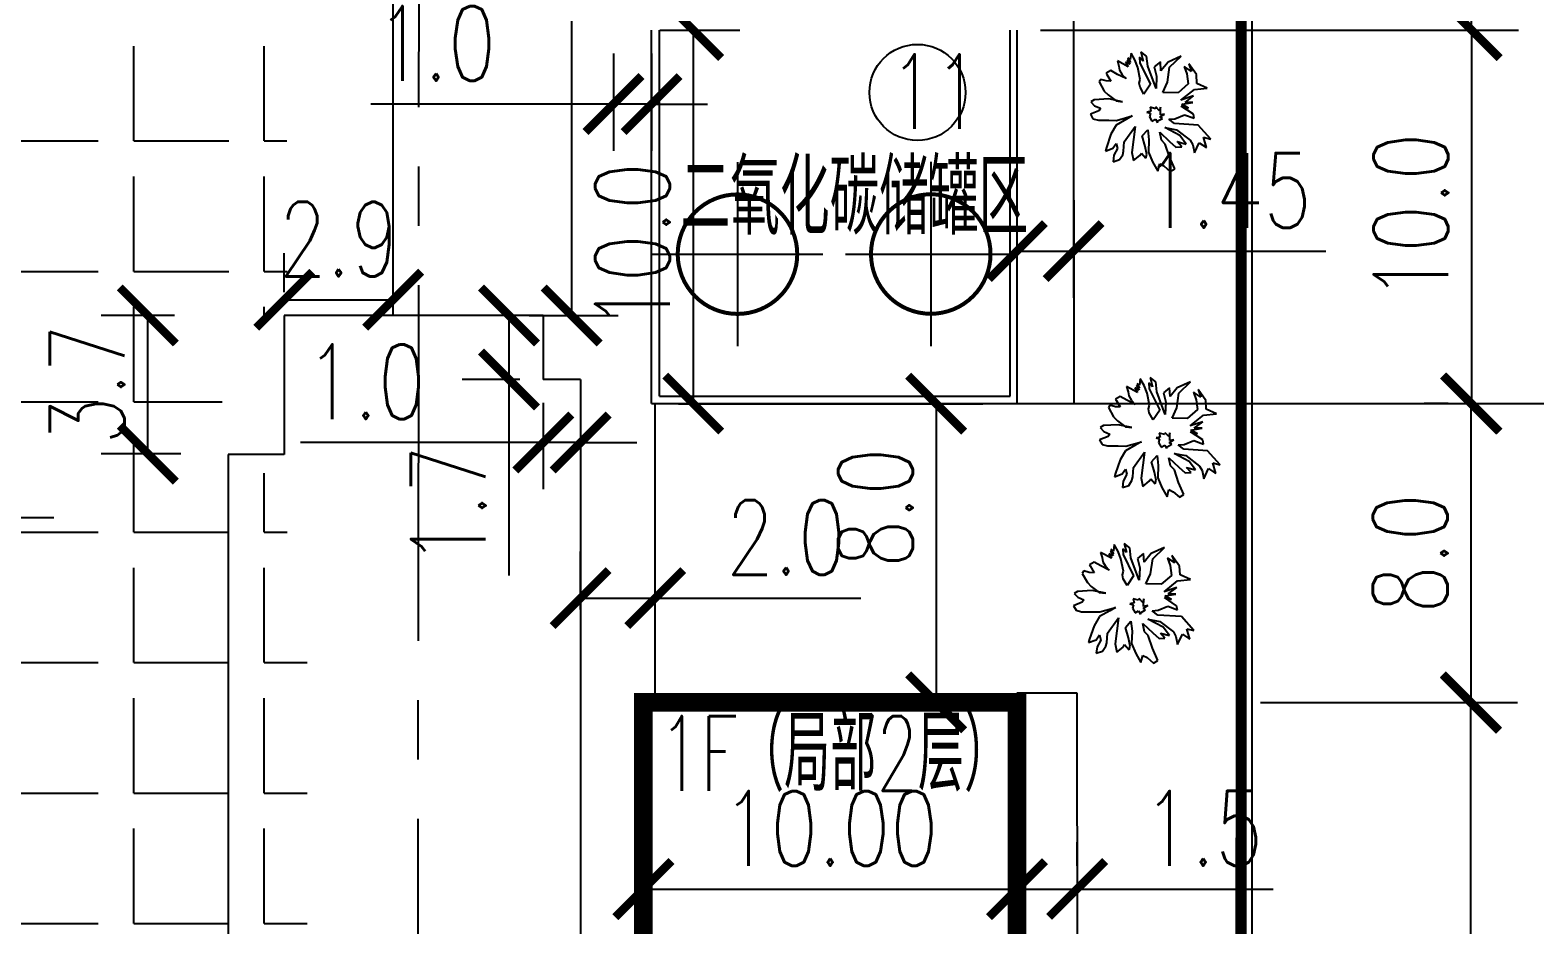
# Model space of a CAD drawing. Header units: millimetres. Extents: x 397874 to 6871063, y -8 to 5775840.
# Drawn here: x 429158.97 to 429199.26, y 2812897.14 to 2812921.1 of the extents above; entities that cross this region are included whole.
import ezdxf

# ---------------------------------------------------------------- set-up
doc = ezdxf.new("R2010")
doc.units = ezdxf.units.MM
doc.header["$LTSCALE"] = 1000
doc.linetypes.add('CENTER2', pattern=[28.575, 19.05, -3.175, 3.175, -3.175])
doc.linetypes.add('CONTINOUS', pattern=[0])
for name, color, linetype in [('_TCH_MASK', 7, 'Continuous'), ('GRASST', 62, 'Continuous'), ('T1', 92, 'Continuous'), ('居民地线', 2, 'Continuous')]:
    doc.layers.add(name, color=color, linetype=linetype)
doc.styles.add('DIM', font='txt')
doc.styles.add('dxfs', font='txt.shx', dxfattribs={"width": 0.7, "bigfont": 'dxfs.shx'})
doc.styles.add('HZTXT', font='txt.shx', dxfattribs={"width": 0.75, "bigfont": 'hzdx.shx'})
doc.dimstyles.new('ISO-25', dxfattribs={"dimtxt": 2, "dimasz": 0.75, "dimexe": 1.25, "dimexo": 0.625, "dimtad": 1, "dimdec": 1, "dimdsep": 46, "dimtxsty": 'HZTXT', "dimblk": 'ARCHTICK', "dimcen": 2.5, "dimadec": 0, "dimazin": 0, "dimtfac": 1, "dimtdec": 1, "dimtmove": 0, "dimatfit": 3, "dimldrblk": 'ARCHTICK', "dimfxl": 1, "dimarcsym": 0})
pattern_1 = [(360, (-303.9914, -531.6), (-3e-12, 3.4925), [2.54, -0.9525]), (90, (-303.9914, -531.6), (-3.4925, -3e-12), [2.54, -0.9525])]

# ---------------------------------------------------------------- blocks, each defined once
blk = doc.blocks.new('_ArchTick')
at = {"color": 0, "linetype": 'ByBlock', "const_width": 0.15}
blk.add_lwpolyline([(-0.5, -0.5), (0.5, 0.5)], dxfattribs=at)
blk = doc.blocks.new('*D657')
at = {"color": 0, "linetype": 'CONTINOUS', "lineweight": -2, "transparency": 16777216}
for p, q in [((429175.392, 2812895.477), (429175.392, 2812899.352)), ((429185.392, 2812895.477), (429185.392, 2812899.352)), ((429175.392, 2812898.102), (429185.392, 2812898.102))]:
    blk.add_line(p, q, dxfattribs=at)
at = {"layer": 'Defpoints', "color": 0, "linetype": 'CONTINOUS', "transparency": 16777216}
for p in [(429185.392, 2812898.102), (429175.392, 2812894.852), (429185.392, 2812894.852)]:
    blk.add_point(p, dxfattribs=at)
at = {"color": 0, "linetype": 'CONTINOUS', "lineweight": -2, "transparency": 16777216, "xscale": 1.5, "yscale": 1.5, "zscale": 1.5, "rotation": 180}
blk.add_blockref('_ArchTick', (429175.392, 2812898.102), dxfattribs=at)
at = {"color": 0, "linetype": 'CONTINOUS', "lineweight": -2, "transparency": 16777216, "xscale": 1.5, "yscale": 1.5, "zscale": 1.5}
blk.add_blockref('_ArchTick', (429185.392, 2812898.102), dxfattribs=at)
at = {"color": 0, "linetype": 'CONTINOUS', "transparency": 16777216, "insert": (429180.392, 2812899.727), "char_height": 2, "attachment_point": 5, "style": 'HZTXT'}
blk.add_mtext('10.00', dxfattribs=at)
blk = doc.blocks.new('_None')
blk = doc.blocks.new('LV-5-1')
at = {"layer": 'T1', "color": 92, "linetype": 'Continuous'}
for p, q in [((-0.516, 1.342), (-0.547, 1.19)), ((-0.547, 1.19), (-0.487, 1.068)), ((-0.395, 1.25), (-0.516, 1.342)), ((-0.487, 1.068), (-0.426, 1.007)), ((-0.304, 1.098), (-0.395, 1.25)), ((-0.182, 1.067), (-0.304, 1.098)), ((-0.211, 1.372), (-0.242, 1.189)), ((-0.242, 1.189), (-0.182, 1.067)), ((-0.15, 1.311), (-0.211, 1.372)), ((0.062, 1.066), (-0.15, 1.311)), ((0.183, 0.852), (0.062, 1.066)), ((0.489, 1.156), (0.367, 0.943)), ((0.581, 1.248), (0.489, 1.156)), ((0.703, 1.247), (0.581, 1.248)), ((0.672, 1.034), (0.703, 1.247)), ((0.824, 1.064), (0.702, 0.973)), ((0.946, 1.094), (0.824, 1.064)), ((0.946, 1.003), (0.946, 1.094)), ((-0.731, 0.916), (-0.701, 0.733)), ((-0.548, 0.855), (-0.731, 0.916)), ((-0.701, 0.733), (-0.671, 0.672)), ((-0.305, 0.671), (-0.548, 0.855)), ((-0.426, 1.007), (-0.243, 0.884)), ((-0.243, 0.884), (-0.062, 0.487)), ((0.275, 0.791), (0.182, 0.426)), ((0.183, 0.578), (0.183, 0.852)), ((0.367, 0.943), (0.275, 0.791)), ((0.578, 0.455), (0.793, 0.698)), ((0.702, 0.973), (0.672, 1.034)), ((0.793, 0.698), (0.946, 1.003)), ((-1.19, 0.369), (-1.373, 0.309)), ((-1.22, 0.552), (-1.098, 0.43)), ((-0.976, 0.551), (-1.22, 0.552)), ((-1.098, 0.43), (-1.19, 0.369)), ((-0.732, 0.52), (-0.976, 0.551)), ((-0.671, 0.672), (-0.823, 0.642)), ((-0.823, 0.642), (-0.762, 0.581)), ((-0.762, 0.581), (-0.58, 0.52)), ((-0.489, 0.367), (-0.732, 0.52)), ((-0.58, 0.52), (-0.336, 0.458)), ((-0.276, 0.275), (-0.489, 0.367)), ((-0.336, 0.458), (-0.276, 0.275)), ((-0.062, 0.487), (-0.305, 0.671)), ((0.182, 0.426), (0.183, 0.578)), ((0.67, 0.577), (0.578, 0.455)), ((0.884, 0.667), (0.67, 0.577)), ((1.006, 0.698), (0.884, 0.667)), ((1.25, 0.697), (1.006, 0.698)), ((1.127, 0.453), (1.188, 0.545)), ((1.31, 0.453), (1.127, 0.453)), ((1.188, 0.545), (1.28, 0.636)), ((1.28, 0.636), (1.25, 0.697)), ((1.34, 0.453), (1.31, 0.453)), ((1.34, 0.331), (1.34, 0.453)), ((-1.373, 0.309), (-1.373, 0.187)), ((-1.373, 0.187), (-1.068, 0.155)), ((-1.068, 0.155), (-0.764, 0.093)), ((-0.764, 0.093), (-0.642, 0.123)), ((-0.459, 0.062), (-0.764, -0.029)), ((-0.642, 0.123), (-0.459, 0.062)), ((-0.246, 0), (-0.216, -0.03)), ((-0.154, 0), (-0.246, 0)), ((-0.154, 0.092), (-0.154, 0)), ((-0.032, 0.091), (-0.154, 0.092)), ((0.028, 0.03), (-0.032, 0.091)), ((0.09, 0.091), (0.028, 0.03)), ((0.059, -0.001), (0.09, 0.091)), ((1.004, 0.118), (1.187, 0.24)), ((1.126, 0.149), (1.004, 0.118)), ((1.248, 0.148), (1.126, 0.149)), ((1.187, 0.24), (1.34, 0.331)), ((1.217, -0.065), (1.461, 0.087)), ((1.339, 0.117), (1.248, 0.148)), ((1.461, 0.087), (1.339, 0.117)), ((-0.947, -0.089), (-1.009, -0.211)), ((-0.856, -0.181), (-1.009, -0.333)), ((-1.009, -0.211), (-0.856, -0.181)), ((-1.009, -0.333), (-0.765, -0.303)), ((-0.613, -0.303), (-0.979, -0.455)), ((-0.764, -0.029), (-0.947, -0.089)), ((-0.766, -0.791), (-0.46, -0.334)), ((-0.765, -0.303), (-0.429, -0.091)), ((-0.429, -0.091), (-0.613, -0.303)), ((-0.46, -0.334), (-0.308, -0.274)), ((-0.308, -0.274), (-0.369, -0.396)), ((-0.216, -0.03), (-0.216, -0.152)), ((-0.216, -0.152), (-0.155, -0.122)), ((-0.155, -0.122), (-0.155, -0.244)), ((-0.155, -0.244), (-0.124, -0.152)), ((-0.124, -0.152), (0.028, -0.244)), ((-0.033, -0.183), (0.089, -0.153)), ((0.028, -0.244), (-0.033, -0.183)), ((0.15, -0.031), (0.059, -0.001)), ((0.059, -0.123), (0.15, -0.031)), ((0.089, -0.153), (0.059, -0.123)), ((0.607, -0.307), (0.485, -0.063)), ((0.485, -0.063), (0.668, -0.063)), ((1.155, -0.339), (0.607, -0.307)), ((0.668, -0.063), (0.76, -0.094)), ((0.76, -0.094), (0.82, -0.155)), ((0.82, -0.155), (1.094, -0.248)), ((1.094, -0.248), (1.277, -0.279)), ((1.277, -0.401), (1.155, -0.339)), ((1.339, -0.065), (1.217, -0.065)), ((1.247, -0.126), (1.339, -0.065)), ((1.369, -0.127), (1.247, -0.126)), ((1.277, -0.279), (1.46, -0.279)), ((1.278, -0.157), (1.369, -0.127)), ((1.4, -0.157), (1.278, -0.157)), ((1.338, -0.187), (1.4, -0.157)), ((1.46, -0.279), (1.338, -0.187)), ((-1.132, -0.607), (-1.315, -0.697)), ((-1.315, -0.697), (-1.071, -0.759)), ((-1.283, -0.393), (-1.132, -0.607)), ((-1.101, -0.454), (-1.283, -0.393)), ((-0.979, -0.455), (-1.101, -0.454)), ((-0.4, -0.639), (-0.584, -0.791)), ((-0.492, -0.822), (-0.187, -0.67)), ((-0.369, -0.396), (-0.4, -0.639)), ((-0.187, -0.67), (-0.309, -0.792)), ((0.118, -0.763), (0.301, -0.459)), ((0.301, -0.459), (0.453, -0.672)), ((0.453, -0.672), (0.727, -0.887)), ((0.454, -0.368), (1.002, -0.461)), ((0.697, -0.521), (0.454, -0.368)), ((0.911, -0.582), (0.697, -0.521)), ((0.758, -0.673), (0.94, -0.765)), ((0.849, -0.917), (0.758, -0.673)), ((0.94, -0.765), (0.911, -0.582)), ((1.002, -0.461), (1.215, -0.553)), ((1.155, -0.431), (1.277, -0.401)), ((1.368, -0.492), (1.155, -0.431)), ((1.215, -0.553), (1.368, -0.492)), ((-1.071, -0.759), (-1.193, -0.881)), ((-1.193, -0.881), (-0.766, -0.791)), ((-0.584, -0.791), (-0.492, -0.822)), ((-0.309, -0.792), (-0.157, -0.701)), ((-0.157, -0.701), (-0.249, -0.945)), ((-0.249, -0.945), (-0.157, -0.792)), ((-0.157, -0.792), (-0.127, -1.036)), ((-0.127, -1.036), (-0.065, -0.732)), ((-0.065, -0.732), (-0.006, -1.128)), ((0.178, -1.068), (0.118, -0.763)), ((0.727, -0.887), (0.817, -1.253)), ((0.817, -1.253), (0.849, -0.917)), ((-0.006, -1.128), (-0.128, -1.402)), ((-0.128, -1.402), (0.086, -1.25)), ((0.086, -1.25), (0.268, -1.342)), ((0.391, -1.16), (0.178, -1.068)), ((0.268, -1.342), (0.573, -1.313)), ((0.39, -1.282), (0.573, -1.191)), ((0.573, -1.313), (0.39, -1.282)), ((0.573, -1.191), (0.391, -1.16))]:
    blk.add_line(p, q, dxfattribs=at)
at = {"layer": 'T1', "color": 92, "linetype": 'Continuous', "style": 'DIM', "flags": 1}
for tag in ['XVALUE', 'YVALUE']:
    blk.add_attdef(tag, (0.028, 0.03), '', height=0.00002, rotation=359.8254, dxfattribs=at)
blk = doc.blocks.new('*D819')
at = {"color": 0, "linetype": 'CONTINOUS', "lineweight": -2, "transparency": 16777216}
for p, q in [((429185.392, 2812917.939), (429185.392, 2812913.935)), ((429186.908, 2812917.939), (429186.908, 2812913.935)), ((429185.392, 2812915.185), (429186.908, 2812915.185)), ((429186.908, 2812915.185), (429193.658, 2812915.185))]:
    blk.add_line(p, q, dxfattribs=at)
at = {"layer": 'Defpoints', "color": 0, "linetype": 'CONTINOUS', "transparency": 16777216}
for p in [(429185.392, 2812918.564), (429186.908, 2812918.564), (429186.908, 2812915.185)]:
    blk.add_point(p, dxfattribs=at)
at = {"color": 0, "linetype": 'CONTINOUS', "lineweight": -2, "transparency": 16777216, "xscale": 1.5, "yscale": 1.5, "zscale": 1.5, "rotation": 180}
blk.add_blockref('_ArchTick', (429185.392, 2812915.185), dxfattribs=at)
at = {"color": 0, "linetype": 'CONTINOUS', "lineweight": -2, "transparency": 16777216, "xscale": 1.5, "yscale": 1.5, "zscale": 1.5}
blk.add_blockref('_ArchTick', (429186.908, 2812915.185), dxfattribs=at)
at = {"color": 0, "linetype": 'CONTINOUS', "transparency": 16777216, "insert": (429191.033, 2812916.81), "char_height": 2, "attachment_point": 5, "style": 'HZTXT'}
blk.add_mtext('1.45', dxfattribs=at)
blk = doc.blocks.new('*D820')
at = {"color": 0, "linetype": 'CONTINOUS', "lineweight": -2, "transparency": 16777216}
for p, q in [((429195.087, 2812953.802), (429198.813, 2812953.802)), ((429197.563, 2812921.102), (429197.563, 2812953.802)), ((429186.02, 2812921.102), (429198.813, 2812921.102))]:
    blk.add_line(p, q, dxfattribs=at)
at = {"layer": 'Defpoints', "color": 0, "linetype": 'CONTINOUS', "transparency": 16777216}
for p in [(429194.462, 2812953.802), (429197.563, 2812953.802), (429185.395, 2812921.102)]:
    blk.add_point(p, dxfattribs=at)
at = {"color": 0, "linetype": 'CONTINOUS', "lineweight": -2, "transparency": 16777216, "xscale": 1.5, "yscale": 1.5, "zscale": 1.5}
for p, rotation in [((429197.563, 2812953.802), 90), ((429197.563, 2812921.102), 270)]:
    blk.add_blockref('_ArchTick', p, dxfattribs=dict(at, rotation=rotation))
at = {"color": 0, "linetype": 'CONTINOUS', "transparency": 16777216, "insert": (429195.938, 2812937.452), "char_height": 2, "attachment_point": 5, "rotation": 90, "style": 'HZTXT'}
blk.add_mtext('32.7', dxfattribs=at)
blk = doc.blocks.new('*D837')
at = {"color": 0, "linetype": 'CONTINOUS', "lineweight": -2, "transparency": 16777216}
for p, q in [((429173.71, 2812905.584), (429173.71, 2812907.144)), ((429175.71, 2812905.584), (429175.71, 2812907.144)), ((429173.71, 2812905.894), (429175.71, 2812905.894)), ((429175.71, 2812905.894), (429181.21, 2812905.894))]:
    blk.add_line(p, q, dxfattribs=at)
at = {"layer": 'Defpoints', "color": 0, "linetype": 'CONTINOUS', "transparency": 16777216}
for p in [(429175.71, 2812905.894), (429173.71, 2812904.959), (429175.71, 2812904.959)]:
    blk.add_point(p, dxfattribs=at)
at = {"color": 0, "linetype": 'CONTINOUS', "lineweight": -2, "transparency": 16777216, "xscale": 1.5, "yscale": 1.5, "zscale": 1.5, "rotation": 180}
blk.add_blockref('_ArchTick', (429173.71, 2812905.894), dxfattribs=at)
at = {"color": 0, "linetype": 'CONTINOUS', "lineweight": -2, "transparency": 16777216, "xscale": 1.5, "yscale": 1.5, "zscale": 1.5}
blk.add_blockref('_ArchTick', (429175.71, 2812905.894), dxfattribs=at)
at = {"color": 0, "linetype": 'CONTINOUS', "transparency": 16777216, "insert": (429179.21, 2812907.519), "char_height": 2, "attachment_point": 5, "style": 'HZTXT'}
blk.add_mtext('2.0', dxfattribs=at)
blk = doc.blocks.new('*D838')
at = {"color": 0, "linetype": 'CONTINOUS', "lineweight": -2, "transparency": 16777216}
for p, q in [((429176.335, 2812911.098), (429184.479, 2812911.098)), ((429183.229, 2812911.098), (429183.229, 2812903.102)), ((429176.335, 2812903.102), (429184.479, 2812903.102))]:
    blk.add_line(p, q, dxfattribs=at)
at = {"layer": 'Defpoints', "color": 0, "linetype": 'CONTINOUS', "transparency": 16777216}
for p in [(429175.71, 2812911.098), (429175.71, 2812903.102), (429183.229, 2812903.102)]:
    blk.add_point(p, dxfattribs=at)
at = {"color": 0, "linetype": 'CONTINOUS', "lineweight": -2, "transparency": 16777216, "xscale": 1.5, "yscale": 1.5, "zscale": 1.5}
for p, rotation in [((429183.229, 2812911.098), 90), ((429183.229, 2812903.102), 270)]:
    blk.add_blockref('_ArchTick', p, dxfattribs=dict(at, rotation=rotation))
at = {"color": 0, "linetype": 'CONTINOUS', "transparency": 16777216, "insert": (429181.604, 2812908.314), "char_height": 2, "attachment_point": 5, "rotation": 90, "style": 'HZTXT'}
blk.add_mtext('8.0', dxfattribs=at)
blk = doc.blocks.new('*D839')
at = {"color": 0, "linetype": 'CONTINOUS', "lineweight": -2, "transparency": 16777216}
for p, q in [((429175.834, 2812921.102), (429177.974, 2812921.102)), ((429176.724, 2812921.102), (429176.724, 2812911.102)), ((429176.235, 2812911.102), (429177.974, 2812911.102))]:
    blk.add_line(p, q, dxfattribs=at)
at = {"layer": 'Defpoints', "color": 0, "linetype": 'CONTINOUS', "transparency": 16777216}
for p in [(429175.209, 2812921.102), (429175.61, 2812911.102), (429176.724, 2812911.102)]:
    blk.add_point(p, dxfattribs=at)
at = {"color": 0, "linetype": 'CONTINOUS', "lineweight": -2, "transparency": 16777216, "xscale": 1.5, "yscale": 1.5, "zscale": 1.5}
for p, rotation in [((429176.724, 2812921.102), 90), ((429176.724, 2812911.102), 270)]:
    blk.add_blockref('_ArchTick', p, dxfattribs=dict(at, rotation=rotation))
at = {"color": 0, "linetype": 'CONTINOUS', "transparency": 16777216, "insert": (429175.099, 2812915.315), "char_height": 2, "attachment_point": 5, "rotation": 90, "style": 'HZTXT'}
blk.add_mtext('10.0', dxfattribs=at)
blk = doc.blocks.new('*D860')
at = {"color": 0, "linetype": 'CONTINOUS', "lineweight": -2, "transparency": 16777216}
for p, q in [((429191.908, 2812903.102), (429198.795, 2812903.102)), ((429197.545, 2812878.102), (429197.545, 2812903.102)), ((429191.908, 2812878.102), (429198.795, 2812878.102))]:
    blk.add_line(p, q, dxfattribs=at)
at = {"layer": 'Defpoints', "color": 0, "linetype": 'CONTINOUS', "transparency": 16777216}
for p in [(429191.283, 2812903.102), (429197.545, 2812903.102), (429191.283, 2812878.102)]:
    blk.add_point(p, dxfattribs=at)
at = {"color": 0, "linetype": 'CONTINOUS', "lineweight": -2, "transparency": 16777216, "xscale": 1.5, "yscale": 1.5, "zscale": 1.5}
for p, rotation in [((429197.545, 2812903.102), 90), ((429197.545, 2812878.102), 270)]:
    blk.add_blockref('_ArchTick', p, dxfattribs=dict(at, rotation=rotation))
at = {"color": 0, "linetype": 'CONTINOUS', "transparency": 16777216, "insert": (429195.92, 2812890.602), "char_height": 2, "attachment_point": 5, "rotation": 90, "style": 'HZTXT'}
blk.add_mtext('25.0', dxfattribs=at)
blk = doc.blocks.new('*D861')
at = {"color": 0, "linetype": 'CONTINOUS', "lineweight": -2, "transparency": 16777216}
for p, q in [((429185.392, 2812898.727), (429185.392, 2812899.354)), ((429187, 2812898.729), (429187, 2812899.354)), ((429185.392, 2812898.104), (429187, 2812898.104)), ((429187, 2812898.104), (429192.25, 2812898.104))]:
    blk.add_line(p, q, dxfattribs=at)
at = {"layer": 'Defpoints', "color": 0, "linetype": 'CONTINOUS', "transparency": 16777216}
for p in [(429185.392, 2812898.102), (429187, 2812898.104), (429187, 2812898.104)]:
    blk.add_point(p, dxfattribs=at)
at = {"color": 0, "linetype": 'CONTINOUS', "lineweight": -2, "transparency": 16777216, "xscale": 1.5, "yscale": 1.5, "zscale": 1.5, "rotation": 180}
blk.add_blockref('_ArchTick', (429185.392, 2812898.104), dxfattribs=at)
at = {"color": 0, "linetype": 'CONTINOUS', "lineweight": -2, "transparency": 16777216, "xscale": 1.5, "yscale": 1.5, "zscale": 1.5}
blk.add_blockref('_ArchTick', (429187, 2812898.104), dxfattribs=at)
at = {"color": 0, "linetype": 'CONTINOUS', "transparency": 16777216, "insert": (429190.375, 2812899.729), "char_height": 2, "attachment_point": 5, "style": 'HZTXT'}
blk.add_mtext('1.5', dxfattribs=at)
blk = doc.blocks.new('*D887')
at = {"color": 0, "linetype": 'CONTINOUS', "lineweight": -2, "transparency": 16777216}
for p, q in [((429162.837, 2812913.46), (429160.875, 2812913.46)), ((429162.125, 2812909.76), (429162.125, 2812913.46)), ((429163.013, 2812909.76), (429160.875, 2812909.76))]:
    blk.add_line(p, q, dxfattribs=at)
at = {"layer": 'Defpoints', "color": 0, "linetype": 'CONTINOUS', "transparency": 16777216}
for p in [(429162.125, 2812913.46), (429163.462, 2812913.46), (429163.638, 2812909.76)]:
    blk.add_point(p, dxfattribs=at)
at = {"color": 0, "linetype": 'CONTINOUS', "lineweight": -2, "transparency": 16777216, "xscale": 1.5, "yscale": 1.5, "zscale": 1.5}
for p, rotation in [((429162.125, 2812913.46), 90), ((429162.125, 2812909.76), 270)]:
    blk.add_blockref('_ArchTick', p, dxfattribs=dict(at, rotation=rotation))
at = {"color": 0, "linetype": 'CONTINOUS', "transparency": 16777216, "insert": (429160.5, 2812911.61), "char_height": 2, "attachment_point": 5, "rotation": 90, "style": 'HZTXT'}
blk.add_mtext('3.7', dxfattribs=at)
blk = doc.blocks.new('*D889')
at = {"color": 0, "linetype": 'CONTINOUS', "lineweight": -2, "transparency": 16777216}
for p, q in [((429173.469, 2812961.7), (429173.469, 2812913.461)), ((429173.716, 2812961.7), (429174.719, 2812961.7)), ((429172.337, 2812913.461), (429174.719, 2812913.461))]:
    blk.add_line(p, q, dxfattribs=at)
at = {"layer": 'Defpoints', "color": 0, "linetype": 'CONTINOUS', "transparency": 16777216}
for p in [(429173.091, 2812961.7), (429171.712, 2812913.461), (429173.469, 2812913.461)]:
    blk.add_point(p, dxfattribs=at)
at = {"color": 0, "linetype": 'CONTINOUS', "lineweight": -2, "transparency": 16777216, "xscale": 1.5, "yscale": 1.5, "zscale": 1.5}
for p, rotation in [((429173.469, 2812961.7), 90), ((429173.469, 2812913.461), 270)]:
    blk.add_blockref('_ArchTick', p, dxfattribs=dict(at, rotation=rotation))
at = {"color": 0, "linetype": 'CONTINOUS', "transparency": 16777216, "insert": (429171.844, 2812937.58), "char_height": 2, "attachment_point": 5, "rotation": 90, "style": 'HZTXT'}
blk.add_mtext('47.6', dxfattribs=at)
blk = doc.blocks.new('*D949')
at = {"color": 0, "linetype": 'CONTINOUS', "lineweight": -2, "transparency": 16777216}
for p, q in [((429174.591, 2812920.477), (429174.591, 2812917.87)), ((429175.609, 2812920.476), (429175.609, 2812917.87)), ((429174.591, 2812919.12), (429168.091, 2812919.12)), ((429175.609, 2812919.12), (429174.591, 2812919.12)), ((429175.609, 2812919.12), (429177.109, 2812919.12))]:
    blk.add_line(p, q, dxfattribs=at)
at = {"layer": 'Defpoints', "color": 0, "linetype": 'CONTINOUS', "transparency": 16777216}
for p in [(429174.591, 2812921.102), (429175.609, 2812921.101), (429174.591, 2812919.12)]:
    blk.add_point(p, dxfattribs=at)
at = {"color": 0, "linetype": 'CONTINOUS', "lineweight": -2, "transparency": 16777216, "xscale": 1.5, "yscale": 1.5, "zscale": 1.5}
blk.add_blockref('_ArchTick', (429174.591, 2812919.12), dxfattribs=at)
at = {"color": 0, "linetype": 'CONTINOUS', "lineweight": -2, "transparency": 16777216, "xscale": 1.5, "yscale": 1.5, "zscale": 1.5, "rotation": 180}
blk.add_blockref('_ArchTick', (429175.609, 2812919.12), dxfattribs=at)
at = {"color": 0, "linetype": 'CONTINOUS', "transparency": 16777216, "insert": (429169.841, 2812920.745), "char_height": 2, "attachment_point": 5, "style": 'HZTXT'}
blk.add_mtext('1.0', dxfattribs=at)
blk = doc.blocks.new('*D950')
at = {"color": 0, "linetype": 'CONTINOUS', "lineweight": -2, "transparency": 16777216}
for p, q in [((429194.477, 2812921.102), (429198.812, 2812921.102)), ((429197.562, 2812921.102), (429197.562, 2812911.102)), ((429195.404, 2812911.102), (429198.812, 2812911.102))]:
    blk.add_line(p, q, dxfattribs=at)
at = {"layer": 'Defpoints', "color": 0, "linetype": 'CONTINOUS', "transparency": 16777216}
for p in [(429193.852, 2812921.102), (429194.779, 2812911.102), (429197.562, 2812911.102)]:
    blk.add_point(p, dxfattribs=at)
at = {"color": 0, "linetype": 'CONTINOUS', "lineweight": -2, "transparency": 16777216, "xscale": 1.5, "yscale": 1.5, "zscale": 1.5}
for p, rotation in [((429197.562, 2812921.102), 90), ((429197.562, 2812911.102), 270)]:
    blk.add_blockref('_ArchTick', p, dxfattribs=dict(at, rotation=rotation))
at = {"color": 0, "linetype": 'CONTINOUS', "transparency": 16777216, "insert": (429195.937, 2812916.102), "char_height": 2, "attachment_point": 5, "rotation": 90, "style": 'HZTXT'}
blk.add_mtext('10.0', dxfattribs=at)
blk = doc.blocks.new('*D951')
at = {"color": 0, "linetype": 'CONTINOUS', "lineweight": -2, "transparency": 16777216}
for p, q in [((429196.937, 2812911.102), (429196.295, 2812911.102)), ((429197.545, 2812911.102), (429197.545, 2812903.085)), ((429196.937, 2812903.085), (429196.295, 2812903.085))]:
    blk.add_line(p, q, dxfattribs=at)
at = {"layer": 'Defpoints', "color": 0, "linetype": 'CONTINOUS', "transparency": 16777216}
for p in [(429197.562, 2812911.102), (429197.545, 2812903.085), (429197.562, 2812903.085)]:
    blk.add_point(p, dxfattribs=at)
at = {"color": 0, "linetype": 'CONTINOUS', "lineweight": -2, "transparency": 16777216, "xscale": 1.5, "yscale": 1.5, "zscale": 1.5}
for p, rotation in [((429197.545, 2812911.102), 90), ((429197.545, 2812903.085), 270)]:
    blk.add_blockref('_ArchTick', p, dxfattribs=dict(at, rotation=rotation))
at = {"color": 0, "linetype": 'CONTINOUS', "transparency": 16777216, "insert": (429195.92, 2812907.094), "char_height": 2, "attachment_point": 5, "rotation": 90, "style": 'HZTXT'}
blk.add_mtext('8.0', dxfattribs=at)
blk = doc.blocks.new('*D952')
at = {"color": 0, "linetype": 'CONTINOUS', "lineweight": -2, "transparency": 16777216}
for p, q in [((429199.906, 2812957.152), (429203.402, 2812957.152)), ((429202.152, 2812957.152), (429202.152, 2812911.102)), ((429186.02, 2812911.102), (429203.402, 2812911.102))]:
    blk.add_line(p, q, dxfattribs=at)
at = {"layer": 'Defpoints', "color": 0, "linetype": 'CONTINOUS', "transparency": 16777216}
for p in [(429199.281, 2812957.152), (429185.395, 2812911.102), (429202.152, 2812911.102)]:
    blk.add_point(p, dxfattribs=at)
at = {"color": 0, "linetype": 'CONTINOUS', "lineweight": -2, "transparency": 16777216, "xscale": 1.5, "yscale": 1.5, "zscale": 1.5}
for p, rotation in [((429202.152, 2812957.152), 90), ((429202.152, 2812911.102), 270)]:
    blk.add_blockref('_ArchTick', p, dxfattribs=dict(at, rotation=rotation))
at = {"color": 0, "linetype": 'CONTINOUS', "transparency": 16777216, "insert": (429200.527, 2812934.127), "char_height": 2, "attachment_point": 5, "rotation": 90, "style": 'HZTXT'}
blk.add_mtext('46.0', dxfattribs=at)
blk = doc.blocks.new('*D958')
at = {"color": 0, "linetype": 'CONTINOUS', "lineweight": -2, "transparency": 16777216}
for p, q in [((429165.776, 2812914.086), (429165.776, 2812915.131)), ((429168.693, 2812914.086), (429168.693, 2812915.131)), ((429165.776, 2812913.881), (429168.693, 2812913.881))]:
    blk.add_line(p, q, dxfattribs=at)
at = {"layer": 'Defpoints', "color": 0, "linetype": 'CONTINOUS', "transparency": 16777216}
for p in [(429168.693, 2812913.881), (429165.776, 2812913.461), (429168.693, 2812913.461)]:
    blk.add_point(p, dxfattribs=at)
at = {"color": 0, "linetype": 'CONTINOUS', "lineweight": -2, "transparency": 16777216, "xscale": 1.5, "yscale": 1.5, "zscale": 1.5, "rotation": 180}
blk.add_blockref('_ArchTick', (429165.776, 2812913.881), dxfattribs=at)
at = {"color": 0, "linetype": 'CONTINOUS', "lineweight": -2, "transparency": 16777216, "xscale": 1.5, "yscale": 1.5, "zscale": 1.5}
blk.add_blockref('_ArchTick', (429168.693, 2812913.881), dxfattribs=at)
at = {"color": 0, "linetype": 'CONTINOUS', "transparency": 16777216, "insert": (429167.234, 2812915.506), "char_height": 2, "attachment_point": 5, "style": 'HZTXT'}
blk.add_mtext('2.9', dxfattribs=at)
blk = doc.blocks.new('*D959')
at = {"color": 0, "linetype": 'CONTINOUS', "lineweight": -2, "transparency": 16777216}
for p, q in [((429172.087, 2812913.461), (429170.542, 2812913.461)), ((429171.792, 2812913.461), (429171.792, 2812911.747)), ((429172.086, 2812911.747), (429170.542, 2812911.747)), ((429171.792, 2812911.747), (429171.792, 2812906.497))]:
    blk.add_line(p, q, dxfattribs=at)
at = {"layer": 'Defpoints', "color": 0, "linetype": 'CONTINOUS', "transparency": 16777216}
for p in [(429172.712, 2812913.461), (429171.792, 2812911.747), (429172.711, 2812911.747)]:
    blk.add_point(p, dxfattribs=at)
at = {"color": 0, "linetype": 'CONTINOUS', "lineweight": -2, "transparency": 16777216, "xscale": 1.5, "yscale": 1.5, "zscale": 1.5}
for p, rotation in [((429171.792, 2812913.461), 90), ((429171.792, 2812911.747), 270)]:
    blk.add_blockref('_ArchTick', p, dxfattribs=dict(at, rotation=rotation))
at = {"color": 0, "linetype": 'CONTINOUS', "transparency": 16777216, "insert": (429170.167, 2812908.372), "char_height": 2, "attachment_point": 5, "rotation": 90, "style": 'HZTXT'}
blk.add_mtext('1.7', dxfattribs=at)
blk = doc.blocks.new('*D960')
at = {"color": 0, "linetype": 'CONTINOUS', "lineweight": -2, "transparency": 16777216}
for p, q in [((429172.711, 2812911.122), (429172.711, 2812908.81)), ((429173.712, 2812911.122), (429173.712, 2812908.81)), ((429172.711, 2812910.06), (429166.211, 2812910.06)), ((429173.712, 2812910.06), (429172.711, 2812910.06)), ((429173.712, 2812910.06), (429175.212, 2812910.06))]:
    blk.add_line(p, q, dxfattribs=at)
at = {"layer": 'Defpoints', "color": 0, "linetype": 'CONTINOUS', "transparency": 16777216}
for p in [(429172.711, 2812911.747), (429173.712, 2812911.747), (429172.711, 2812910.06)]:
    blk.add_point(p, dxfattribs=at)
at = {"color": 0, "linetype": 'CONTINOUS', "lineweight": -2, "transparency": 16777216, "xscale": 1.5, "yscale": 1.5, "zscale": 1.5}
blk.add_blockref('_ArchTick', (429172.711, 2812910.06), dxfattribs=at)
at = {"color": 0, "linetype": 'CONTINOUS', "lineweight": -2, "transparency": 16777216, "xscale": 1.5, "yscale": 1.5, "zscale": 1.5, "rotation": 180}
blk.add_blockref('_ArchTick', (429173.712, 2812910.06), dxfattribs=at)
at = {"color": 0, "linetype": 'CONTINOUS', "transparency": 16777216, "insert": (429167.961, 2812911.685), "char_height": 2, "attachment_point": 5, "style": 'HZTXT'}
blk.add_mtext('1.0', dxfattribs=at)

msp = doc.modelspace()

# ---------------------------------------------------------------- hatches: boundary and pattern name
at = {"linetype": 'CONTINOUS'}
h = msp.add_hatch(dxfattribs=at)
h.set_pattern_fill('GRASS', color=3, scale=0.054, style=0)
h.set_pattern_definition([(90, (428986.6436, 2812723.6871), (-0.969867, 0.969867), [0.257175, -1.682559]), (45, (428986.6436, 2812723.6871), (-0.9698677, 0.9698677), [0.257175, -1.114425]), (135, (428986.6436, 2812723.6871), (-0.9698677, -0.9698677), [0.257175, -1.114425])])
edge = h.paths.add_edge_path()
edge.add_line((428996.534, 2812984.894), (429007.751, 2812986.572))
edge.add_arc((428245.5, 2812967.568), 762.487, 0.233679, 1.428202, ccw=False)
edge.add_line((429007.981, 2812970.678), (429010.393, 2812757.703))
edge.add_arc((429028.392, 2812757.891), 18, 180.5985, 268.1597)
edge.add_line((429027.814, 2812739.9), (429168.81, 2812735.37))
edge.add_arc((429182.64, 2812620.562), 115.638, 87.64632, 96.86841, ccw=False)
edge.add_line((429187.389, 2812736.102), (429187.391, 2812858.041))
edge.add_arc((425829.037, 2812780.795), 3359.242, 1.317645, 1.469012)
edge.add_line((429187.175, 2812866.913), (429187.032, 2812877.852))
edge.add_line((429187.032, 2812877.852), (429191.391, 2812878.102))
edge.add_line((429191.391, 2812878.102), (429191.395, 2812730.731))
edge.add_line((429191.395, 2812730.731), (429255.258, 2812727.933))
edge.add_line((429255.258, 2812727.933), (429255.258, 2812723.687))
edge.add_line((429255.258, 2812723.687), (429168.385, 2812728.376))
edge.add_line((429168.385, 2812728.376), (429129.36, 2812730.11))
edge.add_line((429129.36, 2812730.11), (429091.518, 2812731.731))
edge.add_line((429091.518, 2812731.731), (429068.655, 2812732.74))
edge.add_line((429068.655, 2812732.74), (428995.964, 2812736.193))
edge.add_arc((428996.365, 2812744.639), 8.455, 181.2844, 267.2807, ccw=False)
edge.add_line((428987.912, 2812744.449), (428988.493, 2812805.44))
edge.add_line((428988.493, 2812805.44), (428987.758, 2812883.63))
edge.add_line((428987.758, 2812883.63), (428987.248, 2812934.771))
edge.add_line((428987.248, 2812934.771), (428986.762, 2812983.747))
edge.add_line((428986.762, 2812983.747), (428996.534, 2812984.894))
h = msp.add_hatch(dxfattribs=at)
h.set_pattern_fill('ANGLE', color=252, scale=0.5, style=0)
h.set_pattern_definition(pattern_1)
edge = h.paths.add_edge_path()
edge.add_line((429077.888, 2812933.718), (429078.815, 2812957.886))
edge.add_arc((429091.761, 2812959.63), 13.062, 116.7901, 187.672, ccw=False)
edge.add_line((429085.873, 2812971.29), (429162.35, 2812982.952))
edge.add_arc((429264.918, 2812976.72), 102.757, 176.52277, 196.50064)
edge.add_line((429166.393, 2812947.534), (429166.393, 2812934.114))
edge.add_arc((429431.994, 2812917.072), 266.147, 176.32881, 180.77747)
edge.add_line((429165.871, 2812913.461), (429077.867, 2812913.049))
edge.add_arc((428758.249, 2812923.915), 319.802, 358.05288, 361.82682)
edge.add_line((429088.873, 2812933.102), (429151.393, 2812933.102))
edge.add_line((429088.52, 2812958.102), (429151.393, 2812958.102))
edge.add_line((429151.393, 2812958.102), (429151.393, 2812933.102))
edge.add_line((429088.873, 2812933.102), (429088.873, 2812958.102))
h = msp.add_hatch(dxfattribs=at)
h.set_pattern_fill('ANGLE', color=252, scale=0.5, style=0)
h.set_pattern_definition(pattern_1)
edge = h.paths.add_edge_path()
edge.add_line((429085.873, 2812822.052), (429169.39, 2812822.052))
edge.add_arc((429169.39, 2812834.052), 12, 270, 359.9987)
edge.add_line((429181.39, 2812834.052), (429181.391, 2812857.885))
edge.add_arc((429169.387, 2812857.885), 12.004, 359.9987, 420.8714)
edge.add_arc((429183.618, 2812883.424), 17.232, 178.5328, 240.8714, ccw=False)
edge.add_line((429166.392, 2812883.865), (429166.392, 2812904.114))
edge.add_arc((429154.392, 2812904.114), 12, 359.9987, 449.9999)
edge.add_line((429154.392, 2812916.114), (429077.872, 2812917.879))
edge.add_arc((429020.191, 2812912.971), 57.889, -4.98366, 4.86336, ccw=False)
edge.add_line((429077.323, 2812907.942), (429079.39, 2812832.754))
edge.add_arc((429089.03, 2812831.279), 9.753, 171.3014, 251.1119)
edge = h.paths.add_edge_path(flags=16)
edge.add_line((429104.839, 2812848.539), (429104.839, 2812827.113))
edge.add_line((429081.81, 2812826.913), (429104.839, 2812827.113))
edge.add_line((429081.81, 2812848.801), (429081.81, 2812826.913))
edge.add_line((429096.867, 2812848.801), (429081.81, 2812848.801))
edge.add_line((429156.392, 2812878.102), (429105.878, 2812878.102))
edge.add_line((429105.878, 2812855.102), (429105.878, 2812878.102))
edge.add_line((429083.878, 2812855.102), (429105.878, 2812855.102))
edge.add_line((429083.878, 2812878.102), (429083.878, 2812855.102))
edge.add_line((429156.392, 2812908.102), (429156.392, 2812878.102))
edge.add_line((429083.873, 2812908.102), (429083.873, 2812878.102))
edge.add_line((429083.873, 2812908.102), (429156.392, 2812908.102))
edge.add_line((429166.385, 2812835.054), (429130.867, 2812835.054))
edge.add_line((429166.385, 2812835.054), (429166.385, 2812853.154))
edge.add_line((429130.867, 2812835.054), (429130.867, 2812853.084))
edge.add_line((429130.867, 2812853.084), (429166.662, 2812853.108))

# ---------------------------------------------------------------- linework, layer by layer
at = {"color": 3, "linetype": 'CONTINOUS'}
for p, q in [((429186.881, 2813009.6), (429186.91, 2812911.102)), ((429168.693, 2812913.461), (429168.69, 2812970.602)), ((429175.71, 2812903.102), (429175.71, 2812911.098)), ((429185.395, 2812911.102), (429187.008, 2812911.102)), ((429083.326, 2812908.053), (429159.606, 2812908.053)), ((429185.392, 2812903.354), (429186.992, 2812903.354)), ((429186.992, 2812903.354), (429187.032, 2812877.852)), ((429175.41, 2812903.102), (429175.71, 2812903.102))]:
    msp.add_line(p, q, dxfattribs=at)
at = {"color": 1, "linetype": 'CENTER2', "ltscale": 0.0005}
msp.add_line((429169.418, 2812957.135), (429169.336, 2812884.035), dxfattribs=at)
at = {"color": 1, "linetype": 'CENTER2', "ltscale": 0.1}
for p, q in [((429177.91, 2812917.567), (429177.91, 2812912.637)), ((429183.084, 2812917.57), (429183.084, 2812912.641)), ((429183.084, 2812917.57), (429183.084, 2812912.641)), ((429175.626, 2812915.102), (429180.193, 2812915.102)), ((429180.8, 2812915.106), (429185.367, 2812915.106)), ((429180.8, 2812915.106), (429185.367, 2812915.106))]:
    msp.add_line(p, q, dxfattribs=at)
at = {"color": 6, "linetype": 'CONTINOUS'}
for p, q in [((429172.712, 2812913.461), (429165.776, 2812913.461)), ((429165.776, 2812913.461), (429165.776, 2812909.738)), ((429172.712, 2812913.461), (429172.711, 2812911.747)), ((429173.712, 2812911.747), (429172.712, 2812911.747)), ((429173.712, 2812911.747), (429173.712, 2812875.302)), ((429164.276, 2812909.738), (429164.276, 2812875.302)), ((429165.776, 2812909.738), (429164.276, 2812909.738))]:
    msp.add_line(p, q, dxfattribs=at)
at = {"color": 1, "linetype": 'CONTINOUS', "const_width": 0.3}
for points in [[(429007.104, 2813029.476), (429007.411, 2813029.553), (429007.719, 2813029.625), (429008.028, 2813029.691), (429008.338, 2813029.753), (429008.648, 2813029.811), (429008.96, 2813029.863), (429009.273, 2813029.91), (429009.586, 2813029.952), (429009.9, 2813029.99), (429010.214, 2813030.022), (429010.529, 2813030.049), (429010.844, 2813030.072), (429011.16, 2813030.089), (429011.476, 2813030.102), (429011.792, 2813030.109), (429012.108, 2813030.111), (429191.395, 2813030.094), (429191.388, 2812730.735)], [(429007.104, 2813029.476), (429007.411, 2813029.553), (429007.719, 2813029.625), (429008.028, 2813029.691), (429008.338, 2813029.753), (429008.648, 2813029.811), (429008.96, 2813029.863), (429009.273, 2813029.91), (429009.586, 2813029.952), (429009.9, 2813029.99), (429010.214, 2813030.022), (429010.529, 2813030.049), (429010.844, 2813030.072), (429011.16, 2813030.089), (429011.476, 2813030.102), (429011.792, 2813030.109), (429012.108, 2813030.111), (429191.395, 2813030.094), (429191.388, 2812730.735)], [(429255.258, 2813030.088), (429191.395, 2813030.094), (429191.391, 2812871.498), (429255.258, 2812871.496)]]:
    msp.add_lwpolyline(points, dxfattribs=at)
at = {"color": 0, "linetype": 'CONTINOUS'}
msp.add_circle((429182.728, 2812919.432), 1.286, dxfattribs=at)
at = {"layer": '_TCH_MASK', "color": 4, "linetype": 'CONTINOUS'}
for p, q in [((429175.61, 2812911.102), (429175.609, 2812921.101)), ((429175.824, 2812911.302), (429175.824, 2812921.101)), ((429185.21, 2812911.302), (429185.21, 2812921.102)), ((429185.395, 2812911.102), (429185.395, 2812921.102)), ((429185.21, 2812917.102), (429185.21, 2812917.102)), ((429185.41, 2812917.302), (429185.41, 2812917.302)), ((429175.61, 2812911.102), (429185.395, 2812911.102)), ((429175.824, 2812911.302), (429185.209, 2812911.302))]:
    msp.add_line(p, q, dxfattribs=at)
at = {"layer": '_TCH_MASK', "color": 3, "linetype": 'CONTINOUS', "const_width": 0.107}
for points in [[(429177.91, 2812913.502, -1), (429177.91, 2812916.702, -0.799546)], [(429177.91, 2812916.702, -1), (429177.91, 2812913.502, 1.999593)], [(429183.084, 2812913.506, -1), (429183.084, 2812916.706, -0.799546)], [(429183.084, 2812913.506, -1), (429183.084, 2812916.706, -0.799546)], [(429183.084, 2812916.706, -1), (429183.084, 2812913.506, 1.999593)], [(429183.084, 2812916.706, -1), (429183.084, 2812913.506, 1.999593)]]:
    msp.add_lwpolyline(points, format="xyb", dxfattribs=at)
at = {"layer": '_TCH_MASK', "color": 4, "linetype": 'CONTINOUS', "const_width": 0.5}
msp.add_lwpolyline([(429185.392, 2812903.102), (429175.392, 2812903.102), (429175.392, 2812878.102), (429185.392, 2812878.102), (429185.392, 2812903.102)], dxfattribs=at)
at = {"layer": '居民地线', "color": 151, "linetype": 'Continuous', "lineweight": -3, "ltscale": 0.5, "flags": 128}
for points in [[(429180.458, 2813015.362), (429191.683, 2813015.362), (429191.683, 2812730.502), (429015.97, 2812738.205, -0.343146), (428994.244, 2812760.791, -0.343146)], [(429180.458, 2813015.185), (429191.283, 2813015.138), (429191.283, 2812731.002), (429016.007, 2812738.685, -0.342925), (428994.641, 2812760.915)]]:
    msp.add_lwpolyline(points, format="xyb", dxfattribs=at)

# ---------------------------------------------------------------- block references
at = {"layer": 'GRASST', "xscale": 1.154735999051131, "yscale": 1.154735999051131, "zscale": 1.154735999051131, "rotation": 120.0001998542545}
for p in [(429189.009, 2812918.867), (429189.257, 2812910.145), (429188.559, 2812905.706)]:
    msp.add_blockref('LV-5-1', p, dxfattribs=at)

# ---------------------------------------------------------------- texts
at = {"color": 0, "linetype": 'CONTINOUS', "ltscale": 10, "style": 'dxfs', "width": 0.7}
for s, p in [('11', (429181.989, 2812918.456)), ('二氧化碳储罐区', (429176.386, 2812915.624))]:
    msp.add_text(s, height=2, dxfattribs=at).set_placement(p)
at = {"color": 3, "linetype": 'CONTINOUS', "ltscale": 10, "style": 'HZTXT', "width": 0.65}
msp.add_text('1F（局部2层）', height=2, dxfattribs=at).set_placement((429175.805, 2812900.736))

# ---------------------------------------------------------------- dimensions: what is measured, and where the dimension line sits
at = {"color": 3, "linetype": 'CONTINOUS'}
dim = msp.add_linear_dim(base=(429173.469, 2812913.461), p1=(429173.091, 2812961.7), p2=(429171.712, 2812913.461), angle=90, text='47.6', dimstyle='ISO-25', override={"dimasz": 1.5, "dimzin": 0, "dimldrblk": 'None'}, dxfattribs=at)
dim.commit()
dim.dimension.update_dxf_attribs({"geometry": '*D889', "text_midpoint": (429171.844, 2812937.58)})
for base, p1, p2, picture, middle in [((429202.1517, 2812911.1025), (429199.2812, 2812957.1522), (429185.3953, 2812911.1025), '*D952', (429200.5267, 2812934.1274)), ((429197.563, 2812953.802), (429185.395, 2812921.102), (429194.462, 2812953.802), '*D820', (429195.938, 2812937.452)), ((429197.562, 2812911.102), (429193.852, 2812921.102), (429194.779, 2812911.102), '*D950', (429195.937, 2812916.102)), ((429171.792, 2812911.747), (429172.712, 2812913.461), (429172.711, 2812911.747), '*D959', (429170.167, 2812908.372)), ((429197.545, 2812903.085), (429197.562, 2812911.102), (429197.562, 2812903.085), '*D951', (429195.92, 2812907.094)), ((429197.545, 2812903.102), (429191.283, 2812878.102), (429191.283, 2812903.102), '*D860', (429195.92, 2812890.602))]:
    dim = msp.add_linear_dim(base=base, p1=p1, p2=p2, angle=90, dimstyle='ISO-25', override={"dimasz": 1.5, "dimzin": 0, "dimldrblk": 'None'}, dxfattribs=at)
    dim.commit()
    dim.dimension.update_dxf_attribs({"geometry": picture, "text_midpoint": middle})
for base, p1, p2, picture, middle in [((429174.591, 2812919.12), (429175.609, 2812921.101), (429174.591, 2812921.102), '*D949', (429169.841, 2812920.745)), ((429172.711, 2812910.06), (429173.712, 2812911.747), (429172.711, 2812911.747), '*D960', (429167.961, 2812911.685)), ((429175.71, 2812905.894), (429173.71, 2812904.959), (429175.71, 2812904.959), '*D837', (429179.21, 2812907.519))]:
    dim = msp.add_linear_dim(base=base, p1=p1, p2=p2, dimstyle='ISO-25', override={"dimasz": 1.5, "dimzin": 0, "dimldrblk": 'None'}, dxfattribs=at)
    dim.commit()
    dim.dimension.update_dxf_attribs({"geometry": picture, "text_midpoint": middle})
for base, p1, p2, picture, middle in [((429176.724, 2812911.102), (429175.209, 2812921.102), (429175.61, 2812911.102), '*D839', (429176.724, 2812915.315)), ((429162.125, 2812913.46), (429163.638, 2812909.76), (429163.462, 2812913.46), '*D887', (429162.125, 2812911.61)), ((429183.229, 2812903.102), (429175.71, 2812911.098), (429175.71, 2812903.102), '*D838', (429183.229, 2812908.314))]:
    dim = msp.add_linear_dim(base=base, p1=p1, p2=p2, angle=90, dimstyle='ISO-25', override={"dimasz": 1.5, "dimzin": 0, "dimldrblk": 'None'}, dxfattribs=at)
    dim.commit()
    dim.dimension.update_dxf_attribs({"geometry": picture, "text_midpoint": middle, "dimtype": 160})
for base, p1, p2, text, picture, middle in [((429186.908, 2812915.185), (429185.392, 2812918.564), (429186.908, 2812918.564), '1.45', '*D819', (429191.033, 2812916.81)), ((429187, 2812898.104), (429185.392, 2812898.102), (429187, 2812898.104), '1.5', '*D861', (429190.375, 2812899.729))]:
    dim = msp.add_linear_dim(base=base, p1=p1, p2=p2, text=text, dimstyle='ISO-25', override={"dimasz": 1.5, "dimzin": 0, "dimldrblk": 'None'}, dxfattribs=at)
    dim.commit()
    dim.dimension.update_dxf_attribs({"geometry": picture, "text_midpoint": middle})
dim = msp.add_linear_dim(base=(429168.693, 2812913.881), p1=(429165.776, 2812913.461), p2=(429168.693, 2812913.461), dimstyle='ISO-25', override={"dimasz": 1.5, "dimzin": 0, "dimldrblk": 'None'}, dxfattribs=at)
dim.commit()
dim.dimension.update_dxf_attribs({"geometry": '*D958', "text_midpoint": (429167.234, 2812913.881), "dimtype": 160})
dim = msp.add_aligned_dim(p1=(429175.392, 2812894.852), p2=(429185.392, 2812894.852), distance=3.25, dimstyle='ISO-25', override={"dimasz": 1.5, "dimdec": 2, "dimzin": 0, "dimldrblk": 'None'}, dxfattribs=at)
dim.commit()
dim.dimension.update_dxf_attribs({"geometry": '*D657', "text_midpoint": (429180.392, 2812899.727)})

doc.saveas('drawing.dxf')
